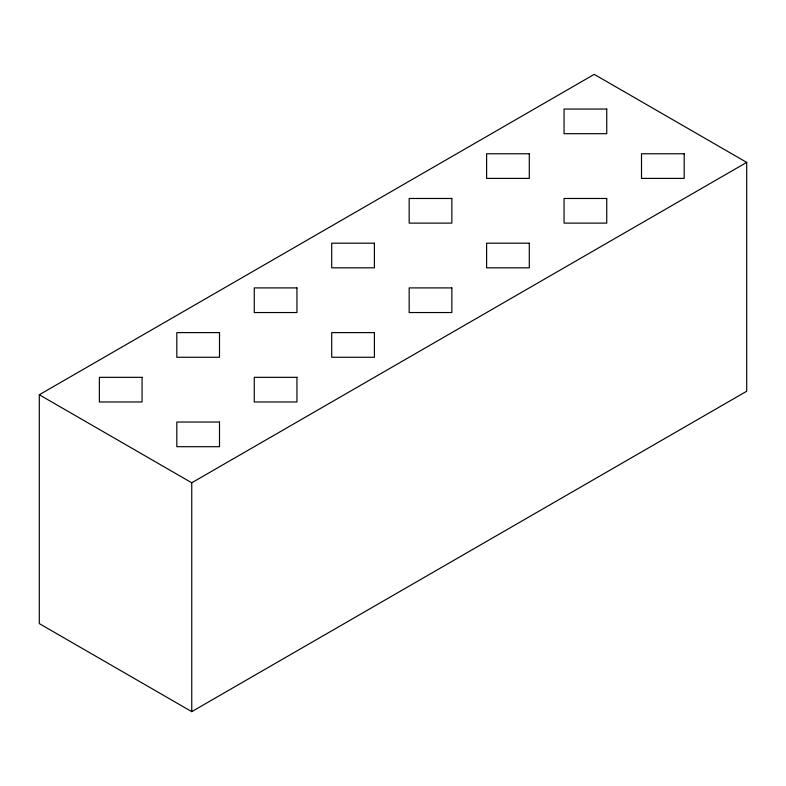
<?xml version="1.0" encoding="UTF-8"?>
<svg xmlns="http://www.w3.org/2000/svg" width="786" height="786" viewBox="0 0 786 786"><rect width="100%" height="100%" fill="white"/><g stroke="black" fill="none" stroke-linecap="round" stroke-linejoin="round"><path stroke-width="1.18" d="M39.3 394.759L594.245 74.365L746.7 162.388L746.7 391.241L191.755 711.635L39.3 623.612L39.3 394.759L191.755 482.781L746.7 162.388M191.755 482.781L191.755 711.635M606.743 109.048L564.053 109.048L564.053 133.689L606.743 133.689L606.743 109.048M529.292 153.761L486.613 153.761L486.613 178.402L529.292 178.402L529.292 153.761M684.193 153.761L641.504 153.761L641.504 178.402L684.193 178.402L684.193 153.761M451.852 198.475L409.162 198.475L409.162 223.116L451.852 223.116L451.852 198.475M606.743 198.475L564.053 198.475L564.053 223.116L606.743 223.116L606.743 198.475M374.401 243.188L331.712 243.188L331.712 267.83L374.401 267.83L374.401 243.188M529.292 243.188L486.613 243.188L486.613 267.83L529.292 267.83L529.292 243.188M296.951 287.902L254.261 287.902L254.261 312.543L296.951 312.543L296.951 287.902M451.852 287.902L409.162 287.902L409.162 312.543L451.852 312.543L451.852 287.902M219.5 332.616L176.821 332.616L176.821 357.266L219.5 357.266L219.5 332.616M374.401 332.616L331.712 332.616L331.712 357.266L374.401 357.266L374.401 332.616M142.06 377.329L99.37 377.329L99.37 401.98L142.06 401.98L142.06 377.329M296.951 377.329L254.261 377.329L254.261 401.98L296.951 401.98L296.951 377.329M219.5 422.043L176.821 422.043L176.821 446.694L219.5 446.694L219.5 422.043"/></g></svg>
